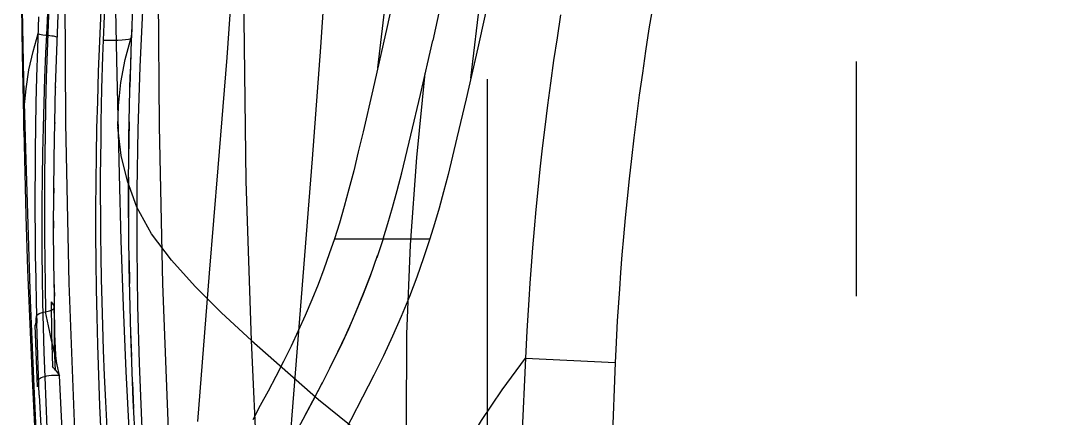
# Model space of a CAD drawing. Header units: inches. Extents: x 143011 to 144494, y -46023 to -44974.
# Drawn here: x 143739.52 to 143750.88, y -45186.54 to -45182.24 of the extents above; entities that cross this region are included whole.
import ezdxf

# ---------------------------------------------------------------- set-up
doc = ezdxf.new("R2010")
doc.units = ezdxf.units.IN
doc.header["$LTSCALE"] = 2
doc.header["$MEASUREMENT"] = 0
for name, pattern in [('CENTER', [50.8, 31.75, -6.35, 6.35, -6.35]), ('DASHED', [0.75, 0.5, -0.25]), ('HIDDEN', [9.525, 6.35, -3.175])]:
    doc.linetypes.add(name, pattern=pattern)
for name, color, linetype in [('CAV-COR', 1, 'CONTINUOUS'), ('DEFAULT_2', 8, 'HIDDEN'), ('wr2', 41, 'DASHED')]:
    doc.layers.add(name, color=color, linetype=linetype)

msp = doc.modelspace()

# ---------------------------------------------------------------- linework, layer by layer
at = {"layer": 'CAV-COR', "linetype": 'ByBlock'}
for p, q in [((143740.012, -45183.35), (143740, -45181.586)), ((143739.832, -45181.976), (143739.819, -45182.272)), ((143739.924, -45182.273), (143739.939, -45181.918)), ((143740.433, -45181.992), (143740.421, -45182.272)), ((143739.716, -45182.194), (143739.704, -45182.538)), ((143740.388, -45182.127), (143740.374, -45182.458)), ((143740.55, -45182.123), (143740.559, -45182.658)), ((143739.819, -45182.272), (143739.808, -45182.573)), ((143739.912, -45182.561), (143739.924, -45182.273)), ((143740.421, -45182.272), (143740.409, -45182.618)), ((143739.704, -45182.538), (143739.694, -45182.847)), ((143740.374, -45182.458), (143740.362, -45182.785)), ((143739.808, -45182.573), (143739.799, -45182.856)), ((143740.409, -45182.618), (143740.398, -45182.972)), ((143740.559, -45182.658), (143740.588, -45183.9)), ((143739.694, -45182.847), (143739.687, -45183.127)), ((143739.799, -45182.856), (143739.791, -45183.155)), ((143740.362, -45182.785), (143740.352, -45183.109)), ((143740.398, -45182.972), (143740.391, -45183.336)), ((143739.687, -45183.127), (143739.682, -45183.387)), ((143739.791, -45183.155), (143739.785, -45183.468)), ((143740.391, -45183.336), (143740.388, -45183.525)), ((143739.682, -45183.387), (143739.679, -45183.63)), ((143740.047, -45185.078), (143740.012, -45183.35)), ((143739.785, -45183.468), (143739.782, -45183.681)), ((143740.388, -45183.525), (143740.384, -45183.918)), ((143739.572, -45183.622), (143739.625, -45185.262)), ((143739.679, -45183.63), (143739.677, -45183.861)), ((143739.782, -45183.681), (143739.779, -45183.898)), ((143739.677, -45183.861), (143739.676, -45184.088)), ((143739.779, -45183.898), (143739.778, -45184.118)), ((143740.588, -45183.9), (143740.608, -45184.618)), ((143739.676, -45184.088), (143739.676, -45184.313)), ((143739.778, -45184.118), (143739.778, -45184.345)), ((143739.676, -45184.313), (143739.678, -45184.542)), ((143739.778, -45184.345), (143739.779, -45184.583)), ((143739.678, -45184.542), (143739.68, -45184.78)), ((143739.779, -45184.583), (143739.782, -45184.835)), ((143740.608, -45184.618), (143740.632, -45185.331)), ((143739.68, -45184.78), (143739.684, -45185.03)), ((143739.782, -45184.835), (143739.786, -45185.103)), ((143739.684, -45185.03), (143739.689, -45185.297)), ((143739.786, -45185.103), (143739.792, -45185.389)), ((143740.113, -45186.769), (143740.047, -45185.078)), ((143739.889, -45185.339), (143739.886, -45185.218)), ((143739.689, -45185.297), (143739.695, -45185.513)), ((143739.824, -45185.541), (143739.792, -45185.389)), ((143739.889, -45185.429), (143739.888, -45185.337)), ((143740.632, -45185.331), (143740.662, -45186.034)), ((143739.89, -45185.519), (143739.889, -45185.429)), ((143739.703, -45186.2), (143739.677, -45185.532)), ((143739.702, -45185.742), (143739.695, -45185.513)), ((143739.856, -45185.694), (143739.824, -45185.541)), ((143739.892, -45185.59), (143739.89, -45185.519)), ((143739.893, -45185.642), (143739.892, -45185.59)), ((143740.406, -45185.537), (143740.415, -45185.803)), ((143739.89, -45185.847), (143739.856, -45185.694)), ((143739.895, -45185.693), (143739.893, -45185.642)), ((143739.896, -45185.727), (143739.895, -45185.693)), ((143739.897, -45185.76), (143739.896, -45185.727)), ((143739.71, -45185.972), (143739.702, -45185.742)), ((143739.899, -45185.793), (143739.897, -45185.76)), ((143739.942, -45186.077), (143739.89, -45185.847)), ((143739.723, -45186.29), (143739.71, -45185.972)), ((143740.662, -45186.034), (143740.697, -45186.726)), ((143739.723, -45186.29), (143739.739, -45186.628))]:
    msp.add_line(p, q, dxfattribs=at)
for points in [[(143742.022, -45185.699), (143741.965, -45183.972), (143741.943, -45182.218), (143741.967, -45180.443), (143742.026, -45178.656), (143742.123, -45176.846), (143742.256, -45174.991), (143742.429, -45173.084), (143742.656, -45171.136), (143742.966, -45169.149)], [(143739.538, -45182.116), (143739.544, -45182.498), (143739.551, -45182.876), (143739.572, -45183.622)], [(143739.56, -45183.201), (143739.56, -45183.181), (143739.58, -45182.972), (143739.611, -45182.768), (143739.655, -45182.568), (143739.71, -45182.373)], [(143739.71, -45182.373), (143739.715, -45182.378), (143739.726, -45182.382), (143739.742, -45182.386), (143739.762, -45182.389), (143739.787, -45182.393)], [(143739.918, -45182.421), (143739.917, -45182.418), (143739.912, -45182.415), (143739.904, -45182.412), (143739.892, -45182.408), (143739.877, -45182.405), (143739.858, -45182.402), (143739.838, -45182.399), (143739.787, -45182.393)], [(143740.415, -45182.446), (143740.471, -45182.447), (143740.525, -45182.447), (143740.555, -45182.447)], [(143739.886, -45185.218), (143739.881, -45184.853), (143739.878, -45184.481), (143739.879, -45184.105), (143739.883, -45183.723), (143739.89, -45183.339), (143739.899, -45182.951), (143739.912, -45182.561)], [(143740.352, -45183.109), (143740.344, -45183.4), (143740.339, -45183.691), (143740.335, -45183.981), (143740.333, -45184.268), (143740.333, -45184.555), (143740.335, -45184.846), (143740.339, -45185.142), (143740.345, -45185.443), (143740.353, -45185.747)], [(143742.022, -45185.699), (143741.696, -45185.398), (143741.411, -45185.114), (143741.157, -45184.829), (143740.939, -45184.543), (143740.781, -45184.256), (143740.678, -45183.972), (143740.61, -45183.695), (143740.577, -45183.423), (143740.575, -45183.387)], [(143740.384, -45183.918), (143740.384, -45184.125), (143740.385, -45184.339), (143740.386, -45184.56), (143740.389, -45184.79), (143740.394, -45185.031), (143740.399, -45185.28), (143740.406, -45185.537)], [(143739.625, -45185.262), (143739.659, -45186.113), (143739.701, -45186.991), (143739.756, -45187.893), (143739.826, -45188.797), (143739.91, -45189.698), (143740.008, -45190.606), (143740.05, -45190.947)], [(143739.693, -45185.436), (143739.698, -45185.426), (143739.708, -45185.417), (143739.723, -45185.408), (143739.742, -45185.401), (143739.766, -45185.394), (143739.792, -45185.389)], [(143739.792, -45185.389), (143739.806, -45185.386), (143739.82, -45185.383), (143739.833, -45185.379), (143739.846, -45185.375), (143739.857, -45185.37), (143739.867, -45185.365), (143739.875, -45185.36), (143739.882, -45185.354), (143739.886, -45185.348), (143739.888, -45185.342), (143739.889, -45185.339)], [(143739.677, -45185.532), (143739.68, -45185.535), (143739.682, -45185.529), (143739.685, -45185.517), (143739.688, -45185.497), (143739.69, -45185.47), (143739.693, -45185.436)], [(143742.022, -45185.699), (143742.746, -45186.34), (143743.549, -45186.985), (143744.394, -45187.612), (143745.279, -45188.196), (143746.204, -45188.742), (143747.151, -45189.261), (143748.098, -45189.753), (143749.069, -45190.217), (143750.121, -45190.665), (143751.253, -45191.095), (143752.455, -45191.507), (143753.774, -45191.92), (143755.234, -45192.338), (143756.824, -45192.739), (143758.528, -45193.107)], [(143745.445, -45201.21), (143745.154, -45200.439), (143744.862, -45199.639), (143744.564, -45198.804), (143744.265, -45197.936), (143743.971, -45197.037), (143743.679, -45196.102), (143743.395, -45195.129), (143743.125, -45194.116), (143742.878, -45193.057), (143742.654, -45191.949), (143742.457, -45190.795), (143742.295, -45189.594), (143742.172, -45188.341), (143742.084, -45187.042), (143742.022, -45185.699)], [(143739.909, -45185.923), (143739.908, -45185.911), (143739.906, -45185.898), (143739.905, -45185.884), (143739.904, -45185.87), (143739.903, -45185.855), (143739.902, -45185.84), (143739.901, -45185.825), (143739.9, -45185.809), (143739.899, -45185.793)], [(143740.353, -45185.747), (143740.376, -45186.407), (143740.409, -45187.086), (143740.452, -45187.784), (143740.504, -45188.498), (143740.567, -45189.227), (143740.643, -45189.975), (143740.733, -45190.739), (143740.836, -45191.515), (143740.955, -45192.301), (143741.093, -45193.095), (143741.247, -45193.893), (143741.417, -45194.695), (143741.603, -45195.498), (143741.805, -45196.305)], [(143740.415, -45185.803), (143740.426, -45186.077), (143740.439, -45186.359), (143740.453, -45186.649)], [(143739.918, -45185.971), (143739.916, -45185.963), (143739.914, -45185.954), (143739.913, -45185.944), (143739.911, -45185.934), (143739.909, -45185.923)], [(143739.716, -45186.127), (143739.714, -45186.151), (143739.712, -45186.17), (143739.71, -45186.185), (143739.708, -45186.195), (143739.705, -45186.199), (143739.703, -45186.2)], [(143739.732, -45186.109), (143739.724, -45186.115), (143739.718, -45186.12), (143739.716, -45186.126)], [(143739.942, -45186.077), (143739.912, -45186.077), (143739.882, -45186.078), (143739.854, -45186.08), (143739.827, -45186.083), (143739.801, -45186.087), (143739.779, -45186.092), (143739.76, -45186.097), (143739.744, -45186.103), (143739.732, -45186.109)], [(143740.399, -45191.341), (143740.278, -45190.409), (143740.177, -45189.497), (143740.095, -45188.605), (143740.03, -45187.734), (143739.98, -45186.891), (143739.942, -45186.077)]]:
    msp.add_lwpolyline(points, dxfattribs=at)
at = {"layer": 'DEFAULT_2', "color": 8, "linetype": 'HIDDEN'}
for p, q in [((143739.807, -45182.317), (143739.828, -45181.905)), ((143740.733, -45182.054), (143740.721, -45182.422)), ((143743.491, -45182.3), (143743.336, -45182.986)), ((143740.723, -45182.332), (143740.708, -45182.82)), ((143740.721, -45182.422), (143740.72, -45182.419)), ((143742.682, -45183.73), (143742.772, -45182.521)), ((143743.851, -45183.034), (143743.985, -45182.449)), ((143744.474, -45182.531), (143744.347, -45183.081)), ((143740.714, -45182.595), (143740.703, -45182.957)), ((143741.754, -45182.633), (143741.659, -45183.83)), ((143739.899, -45182.951), (143739.896, -45182.969)), ((143743.748, -45183.474), (143743.851, -45183.034)), ((143744.347, -45183.081), (143744.247, -45183.506)), ((143739.555, -45183.402), (143739.56, -45183.201)), ((143739.89, -45183.339), (143739.886, -45183.367)), ((143740.696, -45183.331), (143740.691, -45183.726)), ((143739.556, -45183.407), (143739.555, -45183.402)), ((143739.572, -45183.622), (143739.556, -45183.407)), ((143742.463, -45186.509), (143742.682, -45183.73)), ((143739.876, -45183.992), (143739.879, -45184.105)), ((143739.579, -45184.348), (143739.597, -45184.933)), ((143739.874, -45184.318), (143739.878, -45184.481)), ((143742.92, -45184.599), (143743.955, -45184.599)), ((143743.448, -45184.599), (143743.379, -45184.803)), ((143739.597, -45184.933), (143739.619, -45185.524)), ((143740.695, -45184.834), (143740.699, -45185.081)), ((143739.88, -45185.051), (143739.886, -45185.218)), ((143739.851, -45185.279), (143739.863, -45185.295)), ((143739.863, -45185.295), (143739.874, -45185.312)), ((143739.874, -45185.312), (143739.885, -45185.328)), ((143739.885, -45185.404), (143739.885, -45185.328)), ((143739.889, -45185.339), (143739.888, -45185.337)), ((143739.887, -45185.557), (143739.889, -45185.429)), ((143745.985, -45185.488), (143745.968, -45185.796)), ((143739.619, -45185.524), (143739.645, -45186.113)), ((143739.889, -45185.711), (143739.887, -45185.557)), ((143740.712, -45185.6), (143740.721, -45185.871)), ((143745.006, -45185.593), (143744.99, -45185.889)), ((143739.892, -45185.865), (143739.889, -45185.711)), ((143742.87, -45185.999), (143742.986, -45185.764)), ((143745.968, -45185.796), (143745.961, -45185.938)), ((143739.897, -45186.02), (143739.892, -45185.865)), ((143742.89, -45185.958), (143742.781, -45186.175)), ((143744.991, -45185.889), (143745.961, -45185.938)), ((143745.961, -45185.938), (143745.87, -45188.42)), ((143739.876, -45185.995), (143739.866, -45185.981)), ((143739.886, -45186.007), (143739.876, -45185.995)), ((143739.897, -45186.02), (143739.886, -45186.007)), ((143739.897, -45186.02), (143739.942, -45186.077)), ((143739.645, -45186.113), (143739.674, -45186.699)), ((143740.731, -45186.149), (143740.744, -45186.434)), ((143742.389, -45187.535), (143742.463, -45186.509))]:
    msp.add_line(p, q, dxfattribs=at)
for points in [[(143743.39, -45182.747), (143743.676, -45180.336), (143743.804, -45179.187), (143743.916, -45178.066), (143744.014, -45176.972), (143744.267, -45173.883)], [(143744.399, -45182.857), (143744.687, -45180.431), (143744.815, -45179.273), (143744.926, -45178.153), (143745.021, -45177.069), (143745.107, -45176.017), (143745.265, -45174.011)], [(143744.104, -45179.118), (143743.858, -45180.462), (143743.772, -45180.923), (143743.682, -45181.385), (143743.588, -45181.845), (143743.491, -45182.3)], [(143745.087, -45179.401), (143744.857, -45180.654), (143744.78, -45181.057), (143744.703, -45181.451), (143744.626, -45181.829), (143744.55, -45182.188), (143744.474, -45182.531)], [(143742.772, -45182.521), (143742.814, -45181.892), (143742.851, -45181.245), (143742.883, -45180.58), (143742.909, -45179.897)], [(143741.904, -45180.042), (143741.875, -45180.716), (143741.839, -45181.372), (143741.799, -45182.011), (143741.754, -45182.633)], [(143744.324, -45180.794), (143744.263, -45181.111), (143744.201, -45181.427), (143744.134, -45181.756), (143744.062, -45182.099), (143743.985, -45182.449)], [(143739.524, -45181.555), (143739.53, -45182.078), (143739.538, -45182.596), (143739.549, -45183.113), (143739.579, -45184.348)], [(143742.403, -45196.287), (143742.074, -45194.707), (143741.79, -45193.12), (143741.555, -45191.529), (143741.37, -45189.951), (143741.23, -45188.374), (143741.127, -45186.756), (143741.06, -45185.086), (143741.025, -45183.378), (143741.013, -45181.631)], [(143740.846, -45182.054), (143740.814, -45182.737), (143740.791, -45183.409), (143740.779, -45184.066), (143740.778, -45184.704), (143740.787, -45185.325), (143740.804, -45185.946), (143740.829, -45186.568), (143740.863, -45187.189), (143740.905, -45187.828), (143740.956, -45188.49), (143741.015, -45189.169), (143741.088, -45189.866), (143741.175, -45190.582), (143741.275, -45191.314), (143741.391, -45192.054), (143741.523, -45192.797), (143741.67, -45193.545), (143741.833, -45194.3), (143742.013, -45195.064), (143742.205, -45195.832), (143742.412, -45196.602)], [(143746.368, -45182.08), (143746.328, -45182.324), (143746.291, -45182.565), (143746.256, -45182.805), (143746.223, -45183.042), (143746.192, -45183.275), (143746.163, -45183.504), (143746.137, -45183.729), (143746.112, -45183.948), (143746.09, -45184.163), (143746.07, -45184.372), (143746.051, -45184.575), (143746.035, -45184.772), (143746.02, -45184.962), (143746.007, -45185.145), (143745.985, -45185.488)], [(143745.371, -45182.172), (143745.332, -45182.42), (143745.295, -45182.668), (143745.261, -45182.911), (143745.229, -45183.151), (143745.199, -45183.387), (143745.172, -45183.618), (143745.147, -45183.845), (143745.124, -45184.066), (143745.103, -45184.282), (143745.084, -45184.491), (143745.067, -45184.695), (143745.052, -45184.891), (143745.039, -45185.079), (143745.027, -45185.259), (143745.006, -45185.593)], [(143739.943, -45188.626), (143739.898, -45188.057), (143739.877, -45187.774), (143739.858, -45187.49), (143739.841, -45187.206), (143739.825, -45186.924), (143739.81, -45186.646), (143739.797, -45186.37), (143739.786, -45186.096), (143739.777, -45185.824), (143739.768, -45185.555), (143739.762, -45185.285), (143739.757, -45185.016), (143739.754, -45184.747), (143739.753, -45184.477), (143739.754, -45184.206), (143739.756, -45183.936), (143739.761, -45183.665), (143739.767, -45183.394), (143739.775, -45183.124), (143739.784, -45182.855), (143739.795, -45182.586), (143739.807, -45182.317)], [(143739.914, -45182.425), (143739.917, -45182.422), (143739.918, -45182.421)], [(143740.555, -45182.447), (143740.575, -45182.446), (143740.62, -45182.444), (143740.658, -45182.441), (143740.688, -45182.436), (143740.708, -45182.431), (143740.719, -45182.425), (143740.721, -45182.422)], [(143740.575, -45183.383), (143740.581, -45183.159), (143740.608, -45182.904), (143740.655, -45182.657), (143740.72, -45182.419)], [(143742.447, -45197.059), (143742.307, -45196.551), (143742.128, -45195.877), (143741.955, -45195.193), (143741.791, -45194.498), (143741.636, -45193.79), (143741.493, -45193.068), (143741.361, -45192.333), (143741.242, -45191.585), (143741.135, -45190.83), (143741.038, -45190.072), (143740.955, -45189.314), (143740.885, -45188.561), (143740.826, -45187.814), (143740.779, -45187.077), (143740.741, -45186.348), (143740.713, -45185.624), (143740.696, -45184.905), (143740.69, -45184.193), (143740.694, -45183.496), (143740.708, -45182.82)], [(143743.77, -45188.629), (143743.726, -45187.616), (143743.701, -45186.616), (143743.706, -45185.631), (143743.743, -45184.663), (143743.812, -45183.719), (143743.904, -45182.804)], [(143743.336, -45182.986), (143743.23, -45183.44), (143743.179, -45183.655), (143743.129, -45183.862), (143743.078, -45184.059), (143743.026, -45184.248), (143742.974, -45184.428), (143742.92, -45184.599)], [(143743.448, -45184.599), (143743.5, -45184.433), (143743.55, -45184.258), (143743.601, -45184.075), (143743.65, -45183.883), (143743.748, -45183.474)], [(143744.247, -45183.506), (143744.151, -45183.902), (143744.103, -45184.089), (143744.054, -45184.267), (143744.005, -45184.437), (143743.955, -45184.599)], [(143741.659, -45183.83), (143741.565, -45184.969), (143741.437, -45186.575)], [(143740.69, -45183.932), (143740.689, -45184.146), (143740.69, -45184.367)], [(143742.92, -45184.599), (143742.865, -45184.762), (143742.806, -45184.926), (143742.743, -45185.091), (143742.675, -45185.258), (143742.604, -45185.427), (143742.529, -45185.594), (143742.45, -45185.761), (143742.368, -45185.927), (143742.285, -45186.089), (143742.201, -45186.248), (143742.116, -45186.405), (143742.035, -45186.558)], [(143743.955, -45184.599), (143743.887, -45184.805), (143743.813, -45185.014), (143743.732, -45185.224), (143743.645, -45185.438), (143743.55, -45185.654), (143743.453, -45185.867), (143743.349, -45186.076)], [(143743.385, -45184.784), (143743.307, -45185.003), (143743.232, -45185.199), (143743.154, -45185.389), (143743.073, -45185.575), (143742.986, -45185.764)], [(143742.957, -45185.823), (143743.039, -45185.649), (143743.115, -45185.48), (143743.185, -45185.314), (143743.254, -45185.143), (143743.321, -45184.966)], [(143739.851, -45185.279), (143739.852, -45185.395), (143739.854, -45185.511), (143739.856, -45185.628), (143739.858, -45185.745), (143739.862, -45185.863), (143739.866, -45185.981)], [(143739.888, -45185.337), (143739.888, -45185.335), (143739.885, -45185.328)], [(143743.77, -45188.629), (143743.797, -45188.378), (143743.829, -45188.097), (143743.894, -45187.802), (143744.003, -45187.501), (143744.15, -45187.197), (143744.321, -45186.888), (143744.515, -45186.567), (143744.736, -45186.233), (143744.99, -45185.889)], [(143744.99, -45185.889), (143744.951, -45186.751), (143744.921, -45187.583), (143744.784, -45192.127)], [(143743.349, -45186.076), (143742.941, -45186.862), (143742.851, -45187.042), (143742.772, -45187.216), (143742.702, -45187.384), (143742.637, -45187.548), (143742.578, -45187.708), (143742.526, -45187.865), (143742.479, -45188.02), (143742.437, -45188.175), (143742.401, -45188.329), (143742.37, -45188.484), (143742.345, -45188.64), (143742.324, -45188.797), (143742.307, -45188.954), (143742.294, -45189.099)], [(143742.789, -45186.156), (143742.687, -45186.354), (143742.5, -45186.704)], [(143742.592, -45186.528), (143742.687, -45186.352), (143742.781, -45186.175)]]:
    msp.add_lwpolyline(points, dxfattribs=at)
at = {"layer": 'wr2', "linetype": 'CENTER', "ltscale": 0.2}
msp.add_line((143748.577, -45261.419), (143748.577, -45086.419), dxfattribs=at)
at = {"layer": 'wr2', "linetype": 'HIDDEN', "ltscale": 0.5}
msp.add_line((143744.577, -45265.419), (143744.577, -45092.419), dxfattribs=at)

doc.saveas('drawing.dxf')
